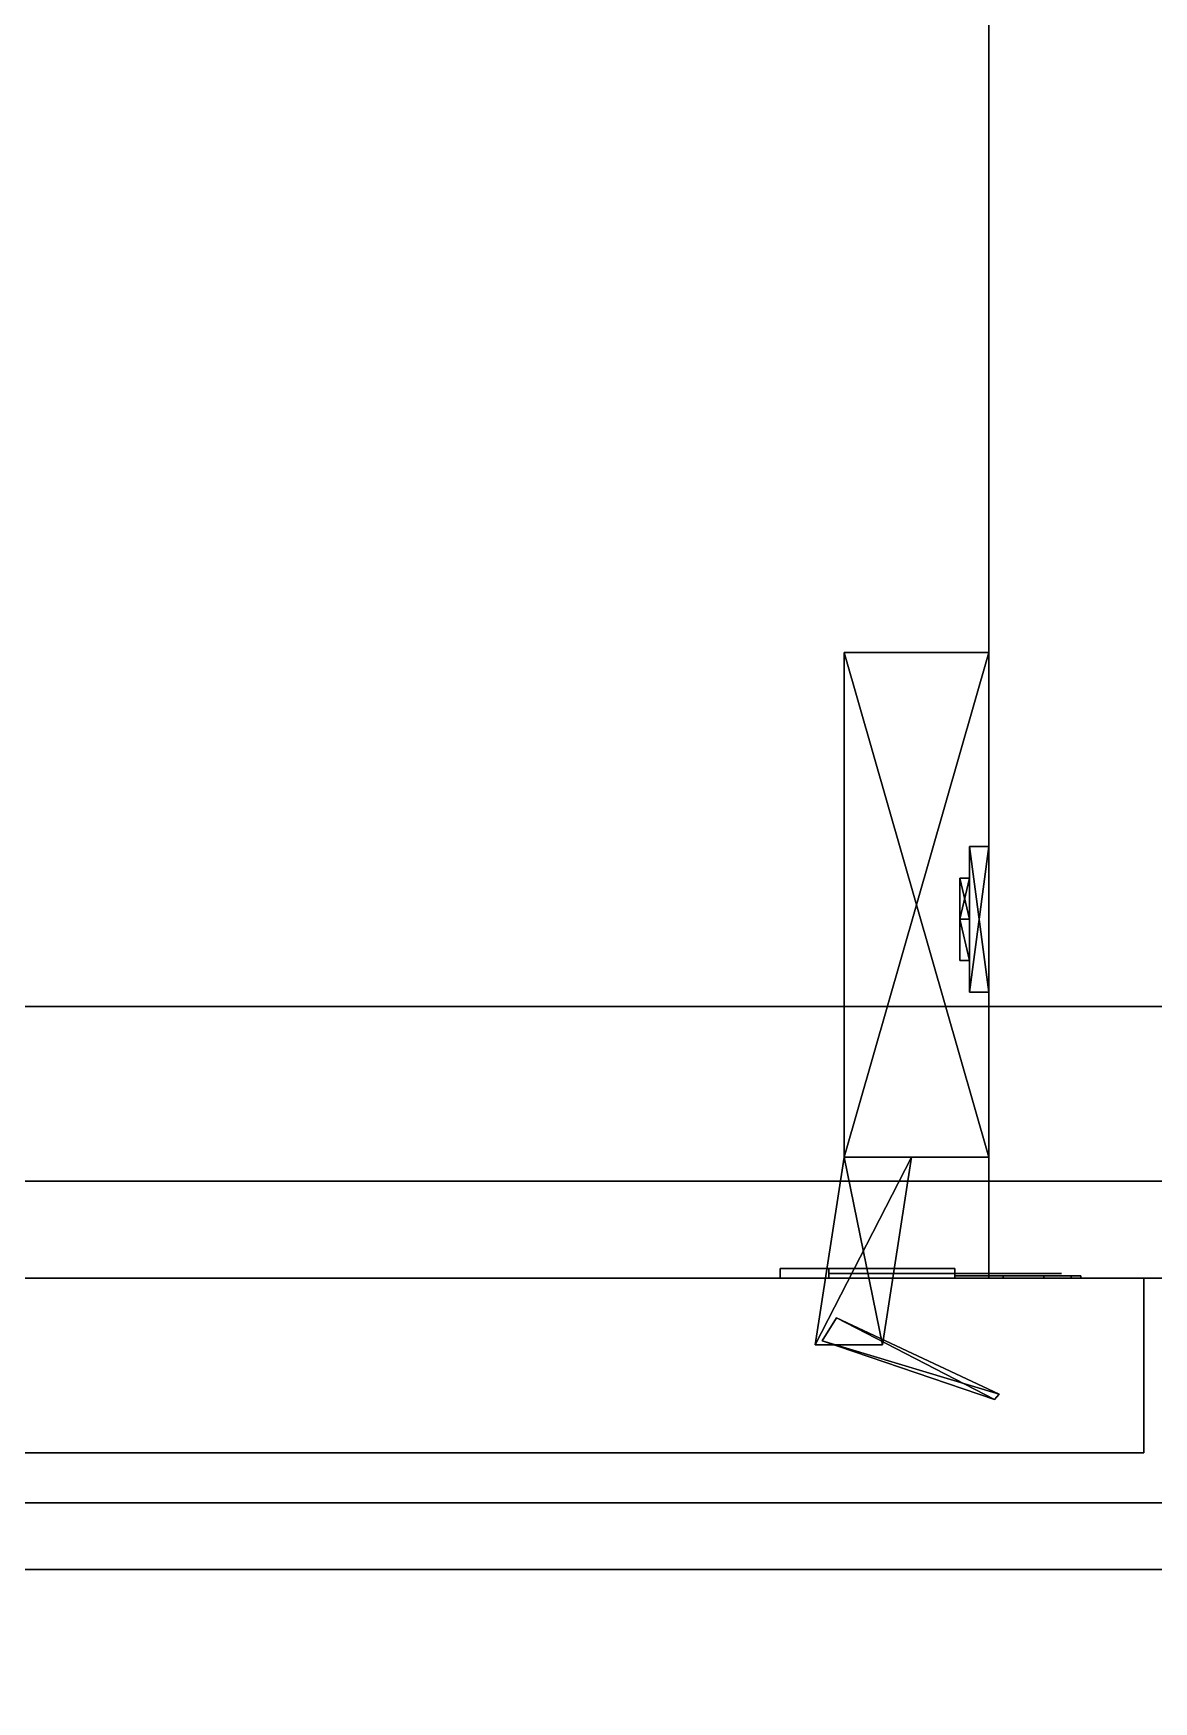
# Model space of a CAD drawing. Extents: x 0 to 5228, y -2725 to 0.
# Drawn here: x 3606 to 3721.5, y -773.6 to -601.7 of the extents above; entities that cross this region are included whole.
import ezdxf

# ---------------------------------------------------------------- set-up
doc = ezdxf.new("R2010")
doc.units = 0
for name, color, linetype in [('LAYER0', 7, 'CONTINUOUS'), ('LAYER1', 7, 'CONTINUOUS'), ('LAYER303', 7, 'CONTINUOUS'), ('LAYER304', 7, 'CONTINUOUS'), ('LAYER307', 7, 'CONTINUOUS'), ('LAYER321', 28, 'CONTINUOUS'), ('LAYER322', 253, 'CONTINUOUS'), ('LAYER323', 28, 'CONTINUOUS'), ('LAYER324', 253, 'CONTINUOUS'), ('LAYER325', 251, 'CONTINUOUS'), ('LAYER640', 7, 'CONTINUOUS'), ('LAYER723', 16, 'CONTINUOUS'), ('LAYER753', 251, 'CONTINUOUS'), ('LAYER755', 251, 'CONTINUOUS')]:
    doc.layers.add(name, color=color, linetype=linetype)

msp = doc.modelspace()

# ---------------------------------------------------------------- linework, layer by layer
at = {"layer": 'LAYER0', "invisible_edges": 1}
for points in [[(5227.5, 0), (0, -2725.14), (0, 0), (5227.5, 0)], [(5227.5, -2725.14, 5), (0, 0, 5), (0, -2725.14, 5), (5227.5, -2725.14, 5)], [(0, 0, 5), (5227.5, -2725.14, 5), (5227.5, 0, 5), (0, 0, 5)], [(0, -2725.14), (5227.5, 0), (5227.5, -2725.14), (0, -2725.14)]]:
    msp.add_3dface(points, dxfattribs=at)
at = {"layer": 'LAYER303', "invisible_edges": 1}
for points in [[(3056.5, -150, 2474), (3704.5, -730, 2474), (3704.5, -150, 2474), (3056.5, -150, 2474)], [(3704.5, -730, 2474), (3056.5, -150, 2474), (3056.5, -730, 2474), (3704.5, -730, 2474)], [(3056.5, -730, 2456), (3704.5, -150, 2456), (3704.5, -730, 2456), (3056.5, -730, 2456)], [(3704.5, -150, 2456), (3056.5, -730, 2456), (3056.5, -150, 2456), (3704.5, -150, 2456)], [(3704.5, -150, 2456), (3704.5, -730, 2474), (3704.5, -730, 2456), (3704.5, -150, 2456)], [(3704.5, -730, 2474), (3704.5, -150, 2456), (3704.5, -150, 2474), (3704.5, -730, 2474)], [(3056.5, -730, 2456), (3704.5, -730, 2474), (3056.5, -730, 2474), (3056.5, -730, 2456)], [(3704.5, -730, 2474), (3056.5, -730, 2456), (3704.5, -730, 2456), (3704.5, -730, 2474)]]:
    msp.add_3dface(points, dxfattribs=at)
at = {"layer": 'LAYER304', "invisible_edges": 1}
for points in [[(3704.5, -150, 1994), (3056.5, -730, 1994), (3056.5, -150, 1994), (3704.5, -150, 1994)], [(3056.5, -730, 1994), (3704.5, -150, 1994), (3704.5, -730, 1994), (3056.5, -730, 1994)], [(3704.5, -730, 2012), (3056.5, -150, 2012), (3056.5, -730, 2012), (3704.5, -730, 2012)], [(3056.5, -150, 2012), (3704.5, -730, 2012), (3704.5, -150, 2012), (3056.5, -150, 2012)], [(3704.5, -150, 1994), (3704.5, -730, 2012), (3704.5, -730, 1994), (3704.5, -150, 1994)], [(3704.5, -730, 2012), (3704.5, -150, 1994), (3704.5, -150, 2012), (3704.5, -730, 2012)], [(3704.5, -730, 2012), (3056.5, -730, 1994), (3704.5, -730, 1994), (3704.5, -730, 2012)], [(3056.5, -730, 1994), (3704.5, -730, 2012), (3056.5, -730, 2012), (3056.5, -730, 1994)]]:
    msp.add_3dface(points, dxfattribs=at)
at = {"layer": 'LAYER307', "invisible_edges": 1}
for points in [[(3704.5, -150, 1993), (3704.5, -730, 2475), (3704.5, -150, 2475), (3704.5, -150, 1993)], [(3704.5, -730, 2475), (3704.5, -150, 1993), (3704.5, -730, 1993), (3704.5, -730, 2475)], [(3704.5, -150, 1993), (3722.5, -730, 1993), (3704.5, -730, 1993), (3704.5, -150, 1993)], [(3722.5, -730, 1993), (3704.5, -150, 1993), (3722.5, -150, 1993), (3722.5, -730, 1993)], [(3722.5, -150, 2475), (3704.5, -730, 2475), (3722.5, -730, 2475), (3722.5, -150, 2475)], [(3704.5, -730, 2475), (3722.5, -150, 2475), (3704.5, -150, 2475), (3704.5, -730, 2475)], [(3722.5, -730, 1993), (3704.5, -730, 2475), (3704.5, -730, 1993), (3722.5, -730, 1993)], [(3704.5, -730, 2475), (3722.5, -730, 1993), (3722.5, -730, 2475), (3704.5, -730, 2475)]]:
    msp.add_3dface(points, dxfattribs=at)
at = {"layer": 'LAYER321'}
for points in [[(3683, -729, 2117), (3683, -730, 2117), (3683, -729, 2117)], [(3683, -729, 2075), (3701, -729, 2075), (3701, -729, 2075), (3683, -729, 2075)], [(3683, -729, 2117), (3701, -729, 2117), (3701, -729, 2117), (3683, -729, 2117)], [(3701, -729, 2075), (3701, -730, 2075), (3683, -730, 2075), (3683, -729, 2075)], [(3683, -730, 2075), (3683, -730, 2117), (3683, -729, 2117), (3683, -729, 2075)], [(3701, -729, 2117), (3701, -730, 2117), (3683, -730, 2117), (3683, -729, 2117)], [(3683, -730, 2075), (3701, -730, 2075), (3701, -730, 2117), (3683, -730, 2117)], [(3688, -729, 2087), (3688, -730, 2087), (3688, -730, 2105), (3688, -729, 2105)], [(3688, -729, 2087), (3688, -730, 2087), (3701, -730, 2087), (3701, -729, 2087)], [(3688, -729, 2105), (3688, -730, 2105), (3701, -730, 2105), (3701, -729, 2105)], [(3688, -730, 2087), (3688, -730, 2105), (3688, -730, 2087)], [(3701, -729, 2087), (3701, -730, 2087), (3701, -730, 2075), (3701, -729, 2075)], [(3701, -729, 2105), (3701, -730, 2105), (3701, -730, 2117), (3701, -729, 2117)], [(3701, -730, 2087), (3701, -730, 2075), (3701, -730, 2087)], [(3701, -730, 2105), (3701, -730, 2117), (3701, -730, 2105)]]:
    msp.add_3dface(points, dxfattribs=at)
for points, invisible_edges in [([(3683, -729, 2117), (3683, -729, 2075), (3688, -729, 2087), (3688, -729, 2105)], 10), ([(3683, -729, 2075), (3688, -729, 2087), (3701, -729, 2087), (3701, -729, 2075)], 1), ([(3683, -729, 2117), (3688, -729, 2105), (3701, -729, 2105), (3701, -729, 2117)], 1), ([(3701, -729.5, 2105), (3701, -729.5, 2087), (3688, -729.5, 2087), (3688, -729.5, 2105)], 1), ([(3705.209, -729.5, 2101.317), (3705, -729.5, 2090.5), (3701, -729.5, 2087), (3701, -729.5, 2105)], 5), ([(3701, -729.75, 2083), (3705.975, -729.75, 2083.99), (3705, -729.75, 2090.5), (3701, -729.75, 2087)], 2), ([(3705.975, -729.75, 2108.01), (3701, -729.75, 2109), (3701, -729.75, 2105), (3705, -729.75, 2101.5)], 8), ([(3712, -729.5, 2101.5), (3712, -729.5, 2090.5), (3705, -729.5, 2090.5), (3705.209, -729.5, 2101.317)], 4), ([(3705.975, -729.75, 2083.99), (3710.192, -729.75, 2086.808), (3708.5, -729.75, 2090.5), (3705, -729.75, 2090.5)], 10), ([(3710.192, -729.75, 2105.192), (3705.975, -729.75, 2108.01), (3705, -729.75, 2101.5), (3708.5, -729.75, 2101.5)], 10), ([(3710.192, -729.75, 2086.808), (3713.01, -729.75, 2091.025), (3712, -729.75, 2090.5), (3708.5, -729.75, 2090.5)], 10), ([(3713.01, -729.75, 2100.975), (3710.192, -729.75, 2105.192), (3708.5, -729.75, 2101.5), (3712, -729.75, 2101.5)], 10), ([(3713.01, -729.75, 2091.025), (3714, -729.75, 2096), (3712, -729.75, 2096), (3712, -729.75, 2090.5)], 10), ([(3714, -729.75, 2096), (3713.01, -729.75, 2100.975), (3712, -729.75, 2101.5), (3712, -729.75, 2096)], 10)]:
    msp.add_3dface(points, dxfattribs=dict(at, invisible_edges=invisible_edges))
at = {"layer": 'LAYER322'}
for points in [[(3704.5, -717.5, 2089.217), (3689.579, -717.5, 2089.217), (3704.5, -665.5, 2089.217), (3704.5, -717.5, 2089.217)], [(3704.5, -665.5, 2089.217), (3689.579, -717.5, 2089.217), (3689.579, -665.5, 2089.217), (3704.5, -665.5, 2089.217)], [(3704.5, -665.5, 2089.217), (3689.579, -665.5, 2089.217), (3704.5, -665.5, 2102.783), (3704.5, -665.5, 2089.217)], [(3704.5, -665.5, 2102.783), (3689.579, -665.5, 2089.217), (3689.579, -665.5, 2102.783), (3704.5, -665.5, 2102.783)], [(3704.5, -665.5, 2102.783), (3689.579, -665.5, 2102.783), (3704.5, -717.5, 2102.783), (3704.5, -665.5, 2102.783)], [(3704.5, -717.5, 2102.783), (3689.579, -665.5, 2102.783), (3689.579, -717.5, 2102.783), (3704.5, -717.5, 2102.783)], [(3689.579, -717.5, 2089.217), (3689.579, -717.5, 2102.783), (3689.579, -665.5, 2089.217), (3689.579, -717.5, 2089.217)], [(3689.579, -665.5, 2089.217), (3689.579, -717.5, 2102.783), (3689.579, -665.5, 2102.783), (3689.579, -665.5, 2089.217)], [(3702.51, -700.5, 2122), (3704.5, -700.5, 2122), (3704.5, -685.5, 2122), (3702.51, -700.5, 2122)], [(3702.51, -700.5, 2122), (3704.5, -685.5, 2122), (3702.51, -685.5, 2122), (3702.51, -700.5, 2122)], [(3702.51, -685.5, 2122), (3704.5, -685.5, 2122), (3704.5, -685.5, 2070), (3702.51, -685.5, 2122)], [(3702.51, -685.5, 2122), (3704.5, -685.5, 2070), (3702.51, -685.5, 2070), (3702.51, -685.5, 2122)], [(3702.51, -685.5, 2070), (3704.5, -685.5, 2070), (3704.5, -700.5, 2070), (3702.51, -685.5, 2070)], [(3702.51, -685.5, 2070), (3704.5, -700.5, 2070), (3702.51, -700.5, 2070), (3702.51, -685.5, 2070)], [(3702.51, -700.5, 2070), (3702.51, -700.5, 2122), (3702.51, -685.5, 2122), (3702.51, -700.5, 2070)], [(3702.51, -700.5, 2070), (3702.51, -685.5, 2122), (3702.51, -685.5, 2070), (3702.51, -700.5, 2070)], [(3701.516, -693, 2109.291), (3701.516, -688.7573, 2114.087), (3702.51, -693, 2109.291), (3701.516, -693, 2109.291)], [(3702.51, -693, 2109.291), (3701.516, -688.7573, 2114.087), (3702.51, -688.7573, 2114.087), (3702.51, -693, 2109.291)], [(3701.516, -688.7573, 2114.087), (3701.516, -693, 2118.883), (3702.51, -688.7573, 2114.087), (3701.516, -688.7573, 2114.087)], [(3702.51, -688.7573, 2114.087), (3701.516, -693, 2118.883), (3702.51, -693, 2118.883), (3702.51, -688.7573, 2114.087)], [(3701.516, -693, 2118.883), (3701.516, -688.7573, 2114.087), (3701.516, -697.2427, 2114.087), (3701.516, -693, 2118.883)], [(3701.516, -697.2427, 2114.087), (3701.516, -688.7573, 2114.087), (3701.516, -693, 2109.291), (3701.516, -697.2427, 2114.087)], [(3701.516, -693, 2073.117), (3701.516, -688.7573, 2077.913), (3702.51, -693, 2073.117), (3701.516, -693, 2073.117)], [(3702.51, -693, 2073.117), (3701.516, -688.7573, 2077.913), (3702.51, -688.7573, 2077.913), (3702.51, -693, 2073.117)], [(3701.516, -688.7573, 2077.913), (3701.516, -693, 2082.709), (3702.51, -688.7573, 2077.913), (3701.516, -688.7573, 2077.913)], [(3702.51, -688.7573, 2077.913), (3701.516, -693, 2082.709), (3702.51, -693, 2082.709), (3702.51, -688.7573, 2077.913)], [(3701.516, -693, 2082.709), (3701.516, -688.7573, 2077.913), (3701.516, -697.2427, 2077.913), (3701.516, -693, 2082.709)], [(3701.516, -697.2427, 2077.913), (3701.516, -688.7573, 2077.913), (3701.516, -693, 2073.117), (3701.516, -697.2427, 2077.913)], [(3702.51, -693, 2118.883), (3702.51, -688.7573, 2114.087), (3702.51, -693, 2109.291), (3702.51, -693, 2118.883)], [(3702.51, -693, 2082.709), (3702.51, -688.7573, 2077.913), (3702.51, -693, 2073.117), (3702.51, -693, 2082.709)], [(3701.516, -697.2427, 2114.087), (3701.516, -693, 2109.291), (3702.51, -697.2427, 2114.087), (3701.516, -697.2427, 2114.087)], [(3702.51, -697.2427, 2114.087), (3701.516, -693, 2109.291), (3702.51, -693, 2109.291), (3702.51, -697.2427, 2114.087)], [(3702.51, -693, 2118.883), (3701.516, -693, 2118.883), (3702.51, -697.2427, 2114.087), (3702.51, -693, 2118.883)], [(3702.51, -697.2427, 2114.087), (3701.516, -693, 2118.883), (3701.516, -697.2427, 2114.087), (3702.51, -697.2427, 2114.087)], [(3701.516, -697.2427, 2077.913), (3701.516, -693, 2073.117), (3702.51, -697.2427, 2077.913), (3701.516, -697.2427, 2077.913)], [(3702.51, -697.2427, 2077.913), (3701.516, -693, 2073.117), (3702.51, -693, 2073.117), (3702.51, -697.2427, 2077.913)], [(3702.51, -693, 2082.709), (3701.516, -693, 2082.709), (3702.51, -697.2427, 2077.913), (3702.51, -693, 2082.709)], [(3702.51, -697.2427, 2077.913), (3701.516, -693, 2082.709), (3701.516, -697.2427, 2077.913), (3702.51, -697.2427, 2077.913)], [(3702.51, -693, 2118.883), (3702.51, -693, 2109.291), (3702.51, -697.2427, 2114.087), (3702.51, -693, 2118.883)], [(3702.51, -693, 2082.709), (3702.51, -693, 2073.117), (3702.51, -697.2427, 2077.913), (3702.51, -693, 2082.709)], [(3704.5, -700.5, 2070), (3704.5, -700.5, 2122), (3702.51, -700.5, 2122), (3704.5, -700.5, 2070)], [(3704.5, -700.5, 2070), (3702.51, -700.5, 2122), (3702.51, -700.5, 2070), (3704.5, -700.5, 2070)], [(3693.558, -736.8652, 2089.217), (3686.594, -736.8652, 2089.217), (3696.542, -717.5, 2089.217), (3693.558, -736.8652, 2089.217)], [(3696.542, -717.5, 2089.217), (3686.594, -736.8652, 2089.217), (3689.579, -717.5, 2089.217), (3696.542, -717.5, 2089.217)], [(3693.558, -736.8652, 2102.783), (3689.579, -717.5, 2102.783), (3686.594, -736.8652, 2102.783), (3693.558, -736.8652, 2102.783)], [(3686.594, -736.8652, 2089.217), (3686.594, -736.8652, 2102.783), (3689.579, -717.5, 2089.217), (3686.594, -736.8652, 2089.217)], [(3689.579, -717.5, 2089.217), (3686.594, -736.8652, 2102.783), (3689.579, -717.5, 2102.783), (3689.579, -717.5, 2089.217)], [(3696.542, -717.5, 2102.783), (3689.579, -717.5, 2102.783), (3693.558, -736.8652, 2102.783), (3696.542, -717.5, 2102.783)], [(3688.808, -734.0752, 2090.348), (3705.091, -742.5, 2090.348), (3687.318, -736.4556, 2090.348), (3688.808, -734.0752, 2090.348)], [(3688.808, -734.0752, 2101.652), (3687.318, -736.4556, 2101.652), (3705.582, -741.9229, 2101.652), (3688.808, -734.0752, 2101.652)], [(3705.582, -741.9229, 2090.348), (3705.091, -742.5, 2090.348), (3688.808, -734.0752, 2090.348), (3705.582, -741.9229, 2090.348)], [(3705.582, -741.9229, 2101.652), (3687.318, -736.4556, 2101.652), (3705.091, -742.5, 2101.652), (3705.582, -741.9229, 2101.652)], [(3705.091, -742.5, 2090.348), (3705.091, -742.5, 2101.652), (3687.318, -736.4556, 2090.348), (3705.091, -742.5, 2090.348)], [(3687.318, -736.4556, 2090.348), (3705.091, -742.5, 2101.652), (3687.318, -736.4556, 2101.652), (3687.318, -736.4556, 2090.348)]]:
    msp.add_3dface(points, dxfattribs=at)
at = {"layer": 'LAYER323'}
for points in [[(3683, -729, 2393), (3683, -730, 2393), (3683, -729, 2393)], [(3683, -729, 2351), (3701, -729, 2351), (3701, -729, 2351), (3683, -729, 2351)], [(3683, -729, 2393), (3701, -729, 2393), (3701, -729, 2393), (3683, -729, 2393)], [(3701, -729, 2351), (3701, -730, 2351), (3683, -730, 2351), (3683, -729, 2351)], [(3683, -730, 2351), (3683, -730, 2393), (3683, -729, 2393), (3683, -729, 2351)], [(3701, -729, 2393), (3701, -730, 2393), (3683, -730, 2393), (3683, -729, 2393)], [(3683, -730, 2351), (3701, -730, 2351), (3701, -730, 2393), (3683, -730, 2393)], [(3688, -729, 2363), (3688, -730, 2363), (3688, -730, 2381), (3688, -729, 2381)], [(3688, -729, 2363), (3688, -730, 2363), (3701, -730, 2363), (3701, -729, 2363)], [(3688, -729, 2381), (3688, -730, 2381), (3701, -730, 2381), (3701, -729, 2381)], [(3688, -730, 2363), (3688, -730, 2381), (3688, -730, 2363)], [(3701, -729, 2363), (3701, -730, 2363), (3701, -730, 2351), (3701, -729, 2351)], [(3701, -729, 2381), (3701, -730, 2381), (3701, -730, 2393), (3701, -729, 2393)], [(3701, -730, 2363), (3701, -730, 2351), (3701, -730, 2363)], [(3701, -730, 2381), (3701, -730, 2393), (3701, -730, 2381)]]:
    msp.add_3dface(points, dxfattribs=at)
for points, invisible_edges in [([(3683, -729, 2393), (3683, -729, 2351), (3688, -729, 2363), (3688, -729, 2381)], 10), ([(3683, -729, 2351), (3688, -729, 2363), (3701, -729, 2363), (3701, -729, 2351)], 1), ([(3683, -729, 2393), (3688, -729, 2381), (3701, -729, 2381), (3701, -729, 2393)], 1), ([(3701, -729.5, 2381), (3701, -729.5, 2363), (3688, -729.5, 2363), (3688, -729.5, 2381)], 1), ([(3705.209, -729.5, 2377.317), (3705, -729.5, 2366.5), (3701, -729.5, 2363), (3701, -729.5, 2381)], 5), ([(3701, -729.75, 2359), (3705.975, -729.75, 2359.99), (3705, -729.75, 2366.5), (3701, -729.75, 2363)], 2), ([(3705.975, -729.75, 2384.01), (3701, -729.75, 2385), (3701, -729.75, 2381), (3705, -729.75, 2377.5)], 8), ([(3712, -729.5, 2377.5), (3712, -729.5, 2366.5), (3705, -729.5, 2366.5), (3705.209, -729.5, 2377.317)], 4), ([(3705.975, -729.75, 2359.99), (3710.192, -729.75, 2362.808), (3708.5, -729.75, 2366.5), (3705, -729.75, 2366.5)], 10), ([(3710.192, -729.75, 2381.192), (3705.975, -729.75, 2384.01), (3705, -729.75, 2377.5), (3708.5, -729.75, 2377.5)], 10), ([(3710.192, -729.75, 2362.808), (3713.01, -729.75, 2367.025), (3712, -729.75, 2366.5), (3708.5, -729.75, 2366.5)], 10), ([(3713.01, -729.75, 2376.975), (3710.192, -729.75, 2381.192), (3708.5, -729.75, 2377.5), (3712, -729.75, 2377.5)], 10), ([(3713.01, -729.75, 2367.025), (3714, -729.75, 2372), (3712, -729.75, 2372), (3712, -729.75, 2366.5)], 10), ([(3714, -729.75, 2372), (3713.01, -729.75, 2376.975), (3712, -729.75, 2377.5), (3712, -729.75, 2372)], 10)]:
    msp.add_3dface(points, dxfattribs=dict(at, invisible_edges=invisible_edges))
at = {"layer": 'LAYER324'}
for points in [[(3704.5, -717.5, 2365.217), (3689.579, -717.5, 2365.217), (3704.5, -665.5, 2365.217), (3704.5, -717.5, 2365.217)], [(3704.5, -665.5, 2365.217), (3689.579, -717.5, 2365.217), (3689.579, -665.5, 2365.217), (3704.5, -665.5, 2365.217)], [(3704.5, -665.5, 2365.217), (3689.579, -665.5, 2365.217), (3704.5, -665.5, 2378.783), (3704.5, -665.5, 2365.217)], [(3704.5, -665.5, 2378.783), (3689.579, -665.5, 2365.217), (3689.579, -665.5, 2378.783), (3704.5, -665.5, 2378.783)], [(3704.5, -665.5, 2378.783), (3689.579, -665.5, 2378.783), (3704.5, -717.5, 2378.783), (3704.5, -665.5, 2378.783)], [(3704.5, -717.5, 2378.783), (3689.579, -665.5, 2378.783), (3689.579, -717.5, 2378.783), (3704.5, -717.5, 2378.783)], [(3689.579, -717.5, 2365.217), (3689.579, -717.5, 2378.783), (3689.579, -665.5, 2365.217), (3689.579, -717.5, 2365.217)], [(3689.579, -665.5, 2365.217), (3689.579, -717.5, 2378.783), (3689.579, -665.5, 2378.783), (3689.579, -665.5, 2365.217)], [(3702.51, -700.5, 2398), (3704.5, -700.5, 2398), (3704.5, -685.5, 2398), (3702.51, -700.5, 2398)], [(3702.51, -700.5, 2398), (3704.5, -685.5, 2398), (3702.51, -685.5, 2398), (3702.51, -700.5, 2398)], [(3702.51, -685.5, 2398), (3704.5, -685.5, 2398), (3704.5, -685.5, 2346), (3702.51, -685.5, 2398)], [(3702.51, -685.5, 2398), (3704.5, -685.5, 2346), (3702.51, -685.5, 2346), (3702.51, -685.5, 2398)], [(3702.51, -685.5, 2346), (3704.5, -685.5, 2346), (3704.5, -700.5, 2346), (3702.51, -685.5, 2346)], [(3702.51, -685.5, 2346), (3704.5, -700.5, 2346), (3702.51, -700.5, 2346), (3702.51, -685.5, 2346)], [(3702.51, -700.5, 2346), (3702.51, -700.5, 2398), (3702.51, -685.5, 2398), (3702.51, -700.5, 2346)], [(3702.51, -700.5, 2346), (3702.51, -685.5, 2398), (3702.51, -685.5, 2346), (3702.51, -700.5, 2346)], [(3701.516, -693, 2385.291), (3701.516, -688.7573, 2390.087), (3702.51, -693, 2385.291), (3701.516, -693, 2385.291)], [(3702.51, -693, 2385.291), (3701.516, -688.7573, 2390.087), (3702.51, -688.7573, 2390.087), (3702.51, -693, 2385.291)], [(3701.516, -688.7573, 2390.087), (3701.516, -693, 2394.883), (3702.51, -688.7573, 2390.087), (3701.516, -688.7573, 2390.087)], [(3702.51, -688.7573, 2390.087), (3701.516, -693, 2394.883), (3702.51, -693, 2394.883), (3702.51, -688.7573, 2390.087)], [(3701.516, -693, 2394.883), (3701.516, -688.7573, 2390.087), (3701.516, -697.2427, 2390.087), (3701.516, -693, 2394.883)], [(3701.516, -697.2427, 2390.087), (3701.516, -688.7573, 2390.087), (3701.516, -693, 2385.291), (3701.516, -697.2427, 2390.087)], [(3701.516, -693, 2349.117), (3701.516, -688.7573, 2353.913), (3702.51, -693, 2349.117), (3701.516, -693, 2349.117)], [(3702.51, -693, 2349.117), (3701.516, -688.7573, 2353.913), (3702.51, -688.7573, 2353.913), (3702.51, -693, 2349.117)], [(3701.516, -688.7573, 2353.913), (3701.516, -693, 2358.709), (3702.51, -688.7573, 2353.913), (3701.516, -688.7573, 2353.913)], [(3702.51, -688.7573, 2353.913), (3701.516, -693, 2358.709), (3702.51, -693, 2358.709), (3702.51, -688.7573, 2353.913)], [(3701.516, -693, 2358.709), (3701.516, -688.7573, 2353.913), (3701.516, -697.2427, 2353.913), (3701.516, -693, 2358.709)], [(3701.516, -697.2427, 2353.913), (3701.516, -688.7573, 2353.913), (3701.516, -693, 2349.117), (3701.516, -697.2427, 2353.913)], [(3702.51, -693, 2394.883), (3702.51, -688.7573, 2390.087), (3702.51, -693, 2385.291), (3702.51, -693, 2394.883)], [(3702.51, -693, 2358.709), (3702.51, -688.7573, 2353.913), (3702.51, -693, 2349.117), (3702.51, -693, 2358.709)], [(3701.516, -697.2427, 2390.087), (3701.516, -693, 2385.291), (3702.51, -697.2427, 2390.087), (3701.516, -697.2427, 2390.087)], [(3702.51, -697.2427, 2390.087), (3701.516, -693, 2385.291), (3702.51, -693, 2385.291), (3702.51, -697.2427, 2390.087)], [(3702.51, -693, 2394.883), (3701.516, -693, 2394.883), (3702.51, -697.2427, 2390.087), (3702.51, -693, 2394.883)], [(3702.51, -697.2427, 2390.087), (3701.516, -693, 2394.883), (3701.516, -697.2427, 2390.087), (3702.51, -697.2427, 2390.087)], [(3701.516, -697.2427, 2353.913), (3701.516, -693, 2349.117), (3702.51, -697.2427, 2353.913), (3701.516, -697.2427, 2353.913)], [(3702.51, -697.2427, 2353.913), (3701.516, -693, 2349.117), (3702.51, -693, 2349.117), (3702.51, -697.2427, 2353.913)], [(3702.51, -693, 2358.709), (3701.516, -693, 2358.709), (3702.51, -697.2427, 2353.913), (3702.51, -693, 2358.709)], [(3702.51, -697.2427, 2353.913), (3701.516, -693, 2358.709), (3701.516, -697.2427, 2353.913), (3702.51, -697.2427, 2353.913)], [(3702.51, -693, 2394.883), (3702.51, -693, 2385.291), (3702.51, -697.2427, 2390.087), (3702.51, -693, 2394.883)], [(3702.51, -693, 2358.709), (3702.51, -693, 2349.117), (3702.51, -697.2427, 2353.913), (3702.51, -693, 2358.709)], [(3704.5, -700.5, 2346), (3704.5, -700.5, 2398), (3702.51, -700.5, 2398), (3704.5, -700.5, 2346)], [(3704.5, -700.5, 2346), (3702.51, -700.5, 2398), (3702.51, -700.5, 2346), (3704.5, -700.5, 2346)], [(3693.558, -736.8652, 2365.217), (3686.594, -736.8652, 2365.217), (3696.542, -717.5, 2365.217), (3693.558, -736.8652, 2365.217)], [(3696.542, -717.5, 2365.217), (3686.594, -736.8652, 2365.217), (3689.579, -717.5, 2365.217), (3696.542, -717.5, 2365.217)], [(3693.558, -736.8652, 2378.783), (3689.579, -717.5, 2378.783), (3686.594, -736.8652, 2378.783), (3693.558, -736.8652, 2378.783)], [(3686.594, -736.8652, 2365.217), (3686.594, -736.8652, 2378.783), (3689.579, -717.5, 2365.217), (3686.594, -736.8652, 2365.217)], [(3689.579, -717.5, 2365.217), (3686.594, -736.8652, 2378.783), (3689.579, -717.5, 2378.783), (3689.579, -717.5, 2365.217)], [(3696.542, -717.5, 2378.783), (3689.579, -717.5, 2378.783), (3693.558, -736.8652, 2378.783), (3696.542, -717.5, 2378.783)], [(3688.808, -734.0752, 2366.348), (3705.091, -742.5, 2366.348), (3687.318, -736.4556, 2366.348), (3688.808, -734.0752, 2366.348)], [(3688.808, -734.0752, 2377.652), (3687.318, -736.4556, 2377.652), (3705.582, -741.9229, 2377.652), (3688.808, -734.0752, 2377.652)], [(3705.582, -741.9229, 2366.348), (3705.091, -742.5, 2366.348), (3688.808, -734.0752, 2366.348), (3705.582, -741.9229, 2366.348)], [(3705.582, -741.9229, 2377.652), (3687.318, -736.4556, 2377.652), (3705.091, -742.5, 2377.652), (3705.582, -741.9229, 2377.652)], [(3705.091, -742.5, 2366.348), (3705.091, -742.5, 2377.652), (3687.318, -736.4556, 2366.348), (3705.091, -742.5, 2366.348)], [(3687.318, -736.4556, 2366.348), (3705.091, -742.5, 2377.652), (3687.318, -736.4556, 2377.652), (3687.318, -736.4556, 2366.348)]]:
    msp.add_3dface(points, dxfattribs=at)
at = {"layer": 'LAYER325', "invisible_edges": 1}
for points in [[(3382, -730, 2472), (3720.5, -730, 1968), (3382, -730, 1968), (3382, -730, 2472)], [(3720.5, -730, 1968), (3382, -730, 2472), (3720.5, -730, 2472), (3720.5, -730, 1968)], [(3382, -748, 1968), (3720.5, -730, 1968), (3720.5, -748, 1968), (3382, -748, 1968)], [(3720.5, -730, 1968), (3382, -748, 1968), (3382, -730, 1968), (3720.5, -730, 1968)], [(3382, -730, 2472), (3720.5, -748, 2472), (3720.5, -730, 2472), (3382, -730, 2472)], [(3720.5, -748, 2472), (3382, -730, 2472), (3382, -748, 2472), (3720.5, -748, 2472)], [(3720.5, -748, 2472), (3720.5, -730, 1968), (3720.5, -730, 2472), (3720.5, -748, 2472)], [(3720.5, -730, 1968), (3720.5, -748, 2472), (3720.5, -748, 1968), (3720.5, -730, 1968)], [(3720.5, -748, 2472), (3382, -748, 1968), (3720.5, -748, 1968), (3720.5, -748, 2472)], [(3382, -748, 1968), (3720.5, -748, 2472), (3382, -748, 2472), (3382, -748, 1968)]]:
    msp.add_3dface(points, dxfattribs=at)
at = {"layer": 'LAYER640'}
for points, invisible_edges in [([(3232.06, -305.5, 885), (4409.5, -153.1201, 885), (4409.5, -753.1201, 885), (3232.06, -305.5, 885)], 5), ([(4409.5, -153.1201, 925), (3232.06, -305.5, 925), (4409.5, -753.1201, 925), (4409.5, -153.1201, 925)], 3), ([(3232.06, -305.5, 885), (4409.5, -753.1201, 885), (3249.29, -313.0801, 885), (3232.06, -305.5, 885)], 3), ([(4409.5, -753.1201, 925), (3232.06, -305.5, 925), (3249.29, -313.0801, 925), (4409.5, -753.1201, 925)], 5), ([(3249.29, -313.0801, 885), (4409.5, -753.1201, 885), (3264.54, -322.3101, 885), (3249.29, -313.0801, 885)], 3), ([(4409.5, -753.1201, 925), (3249.29, -313.0801, 925), (3264.54, -322.3101, 925), (4409.5, -753.1201, 925)], 5), ([(3264.54, -322.3101, 885), (4409.5, -753.1201, 885), (3277.46, -333.1899, 885), (3264.54, -322.3101, 885)], 3), ([(4409.5, -753.1201, 925), (3264.54, -322.3101, 925), (3277.46, -333.1899, 925), (4409.5, -753.1201, 925)], 5), ([(3277.46, -333.1899, 885), (4409.5, -753.1201, 885), (3288.06, -345.5, 885), (3277.46, -333.1899, 885)], 3), ([(4409.5, -753.1201, 925), (3277.46, -333.1899, 925), (3288.06, -345.5, 925), (4409.5, -753.1201, 925)], 5), ([(3288.06, -345.5, 885), (4409.5, -753.1201, 885), (3295.68, -358.75, 885), (3288.06, -345.5, 885)], 3), ([(4409.5, -753.1201, 925), (3288.06, -345.5, 925), (3295.68, -358.75, 925), (4409.5, -753.1201, 925)], 5), ([(3295.68, -358.75, 885), (4409.5, -753.1201, 885), (3300.32, -372.7202, 885), (3295.68, -358.75, 885)], 3), ([(4409.5, -753.1201, 925), (3295.68, -358.75, 925), (3300.32, -372.7202, 925), (4409.5, -753.1201, 925)], 5), ([(3300.32, -372.7202, 885), (4409.5, -753.1201, 885), (3301.98, -386.9199, 885), (3300.32, -372.7202, 885)], 3), ([(4409.5, -753.1201, 925), (3300.32, -372.7202, 925), (3301.98, -386.9199, 925), (4409.5, -753.1201, 925)], 5), ([(3301.98, -386.9199, 885), (4409.5, -753.1201, 885), (3300.32, -563.4702, 885), (3301.98, -386.9199, 885)], 3), ([(4409.5, -753.1201, 925), (3301.98, -386.9199, 925), (3300.32, -563.4702, 925), (4409.5, -753.1201, 925)], 5), ([(3300.32, -563.4702, 885), (4409.5, -753.1201, 885), (3295.68, -577.2002, 885), (3300.32, -563.4702, 885)], 3), ([(4409.5, -753.1201, 925), (3300.32, -563.4702, 925), (3295.68, -577.2002, 925), (4409.5, -753.1201, 925)], 5), ([(3295.68, -577.2002, 885), (4409.5, -753.1201, 885), (3288.06, -590.4502, 885), (3295.68, -577.2002, 885)], 3), ([(4409.5, -753.1201, 925), (3295.68, -577.2002, 925), (3288.06, -590.4502, 925), (4409.5, -753.1201, 925)], 5), ([(3288.06, -590.4502, 885), (4409.5, -753.1201, 885), (3277.46, -602.7603, 885), (3288.06, -590.4502, 885)], 3), ([(4409.5, -753.1201, 925), (3288.06, -590.4502, 925), (3277.46, -602.7603, 925), (4409.5, -753.1201, 925)], 5), ([(3277.46, -602.7603, 885), (4409.5, -753.1201, 885), (3264.54, -613.6401, 885), (3277.46, -602.7603, 885)], 3), ([(4409.5, -753.1201, 925), (3277.46, -602.7603, 925), (3264.54, -613.6401, 925), (4409.5, -753.1201, 925)], 5), ([(3264.54, -613.6401, 885), (4409.5, -753.1201, 885), (3249.29, -622.8701, 885), (3264.54, -613.6401, 885)], 3), ([(4409.5, -753.1201, 925), (3264.54, -613.6401, 925), (3249.29, -622.8701, 925), (4409.5, -753.1201, 925)], 5), ([(3249.29, -622.8701, 885), (4409.5, -753.1201, 885), (3232.06, -630.4502, 885), (3249.29, -622.8701, 885)], 3), ([(4409.5, -753.1201, 925), (3249.29, -622.8701, 925), (3232.06, -630.4502, 925), (4409.5, -753.1201, 925)], 5), ([(3232.06, -630.4502, 885), (4409.5, -753.1201, 885), (3213.51, -635.8901, 885), (3232.06, -630.4502, 885)], 3), ([(4409.5, -753.1201, 925), (3232.06, -630.4502, 925), (3213.51, -635.8901, 925), (4409.5, -753.1201, 925)], 5), ([(3213.51, -635.8901, 885), (4409.5, -753.1201, 885), (3194.29, -639.2002, 885), (3213.51, -635.8901, 885)], 3), ([(4409.5, -753.1201, 925), (3213.51, -635.8901, 925), (3194.29, -639.2002, 925), (4409.5, -753.1201, 925)], 5), ([(3194.29, -639.2002, 885), (4409.5, -753.1201, 885), (3174.07, -640.3901, 885), (3194.29, -639.2002, 885)], 3), ([(4409.5, -753.1201, 925), (3194.29, -639.2002, 925), (3174.07, -640.3901, 925), (4409.5, -753.1201, 925)], 5), ([(2354.5, -753.1201, 885), (2868.89, -640.3901, 885), (4409.5, -753.1201, 885), (2354.5, -753.1201, 885)], 3), ([(4409.5, -753.1201, 925), (3174.07, -640.3901, 925), (2354.5, -753.1201, 925), (4409.5, -753.1201, 925)], 3), ([(3174.07, -640.3901, 885), (4409.5, -753.1201, 885), (2868.89, -640.3901, 885), (3174.07, -640.3901, 885)], 3), ([(2354.5, -753.1201, 925), (4409.5, -753.1201, 885), (4409.5, -753.1201, 925), (2354.5, -753.1201, 925)], 1), ([(4409.5, -753.1201, 885), (2354.5, -753.1201, 925), (2354.5, -753.1201, 885), (4409.5, -753.1201, 885)], 1)]:
    msp.add_3dface(points, dxfattribs=dict(at, invisible_edges=invisible_edges))
at = {"layer": 'LAYER723', "invisible_edges": 1}
for points in [[(3989.5, -150, 5), (3391.5, -760, 5), (3391.5, -150, 5), (3989.5, -150, 5)], [(3391.5, -760, 5), (3989.5, -150, 5), (3989.5, -760, 5), (3391.5, -760, 5)], [(3989.5, -760, 850), (3391.5, -150, 850), (3391.5, -760, 850), (3989.5, -760, 850)], [(3391.5, -150, 850), (3989.5, -760, 850), (3989.5, -150, 850), (3391.5, -150, 850)], [(3989.5, -760, 850), (3391.5, -760, 5), (3989.5, -760, 5), (3989.5, -760, 850)], [(3391.5, -760, 5), (3989.5, -760, 850), (3391.5, -760, 850), (3391.5, -760, 5)]]:
    msp.add_3dface(points, dxfattribs=at)
at = {"layer": 'LAYER753', "invisible_edges": 1}
for points in [[(4409.5, -450, 1975), (2354.5, -730, 1975), (2354.5, -450, 1975), (4409.5, -450, 1975)], [(2354.5, -730, 1975), (4409.5, -450, 1975), (4409.5, -730, 1975), (2354.5, -730, 1975)], [(4409.5, -730, 1993), (2354.5, -450, 1993), (2354.5, -730, 1993), (4409.5, -730, 1993)], [(2354.5, -450, 1993), (4409.5, -730, 1993), (4409.5, -450, 1993), (2354.5, -450, 1993)], [(4409.5, -730, 1993), (2354.5, -730, 1975), (4409.5, -730, 1975), (4409.5, -730, 1993)], [(2354.5, -730, 1975), (4409.5, -730, 1993), (2354.5, -730, 1993), (2354.5, -730, 1975)]]:
    msp.add_3dface(points, dxfattribs=at)
at = {"layer": 'LAYER755', "invisible_edges": 1}
for points in [[(5098.5, -702, 2545), (3038.5, -702, 2475), (3038.5, -702, 2545), (5098.5, -702, 2545)], [(3038.5, -702, 2475), (5098.5, -702, 2545), (5098.5, -702, 2475), (3038.5, -702, 2475)], [(5098.5, -720, 2475), (3038.5, -702, 2475), (5098.5, -702, 2475), (5098.5, -720, 2475)], [(3038.5, -702, 2475), (5098.5, -720, 2475), (3038.5, -720, 2475), (3038.5, -702, 2475)], [(3038.5, -720, 2545), (5098.5, -702, 2545), (3038.5, -702, 2545), (3038.5, -720, 2545)], [(5098.5, -702, 2545), (3038.5, -720, 2545), (5098.5, -720, 2545), (5098.5, -702, 2545)], [(5098.5, -720, 2475), (3038.5, -720, 2545), (3038.5, -720, 2475), (5098.5, -720, 2475)], [(3038.5, -720, 2545), (5098.5, -720, 2475), (5098.5, -720, 2545), (3038.5, -720, 2545)]]:
    msp.add_3dface(points, dxfattribs=at)

# ---------------------------------------------------------------- meshes
at = {"layer": 'LAYER1'}
mesh = msp.add_polymesh((6, 2), dxfattribs=at)
for k, corner in enumerate([(4927.5, -150, 2523), (977.5, -150, 2523), (4927.5, -330, 2523), (4927.5, -150, 2523), (5077.5, -330, 2523), (4927.5, -330, 2523), (5077.5, -2165, 2523), (5077.5, -330, 2523), (2281.5, -2165, 2523), (5077.5, -2165, 2523), (2281.5, -2315, 2523), (5227.5, -2315, 2523)]):
    mesh.set_mesh_vertex(divmod(k, 2), corner)
at = {"layer": 'LAYER321'}
mesh = msp.add_polymesh((2, 9), dxfattribs=at)
for k, corner in enumerate([(3701, -729.75, 2083), (3705.975, -729.75, 2083.99), (3710.192, -729.75, 2086.808), (3713.01, -729.75, 2091.025), (3714, -729.75, 2096), (3713.01, -729.75, 2100.975), (3710.192, -729.75, 2105.192), (3705.975, -729.75, 2108.01), (3701, -729.75, 2109), (3701, -730, 2083), (3705.975, -730, 2083.99), (3710.192, -730, 2086.808), (3713.01, -730, 2091.025), (3714, -730, 2096), (3713.01, -730, 2100.975), (3710.192, -730, 2105.192), (3705.975, -730, 2108.01), (3701, -730, 2109)]):
    mesh.set_mesh_vertex(divmod(k, 9), corner)
at = {"layer": 'LAYER323'}
mesh = msp.add_polymesh((2, 9), dxfattribs=at)
for k, corner in enumerate([(3701, -729.75, 2359), (3705.975, -729.75, 2359.99), (3710.192, -729.75, 2362.808), (3713.01, -729.75, 2367.025), (3714, -729.75, 2372), (3713.01, -729.75, 2376.975), (3710.192, -729.75, 2381.192), (3705.975, -729.75, 2384.01), (3701, -729.75, 2385), (3701, -730, 2359), (3705.975, -730, 2359.99), (3710.192, -730, 2362.808), (3713.01, -730, 2367.025), (3714, -730, 2372), (3713.01, -730, 2376.975), (3710.192, -730, 2381.192), (3705.975, -730, 2384.01), (3701, -730, 2385)]):
    mesh.set_mesh_vertex(divmod(k, 9), corner)

doc.saveas('drawing.dxf')
